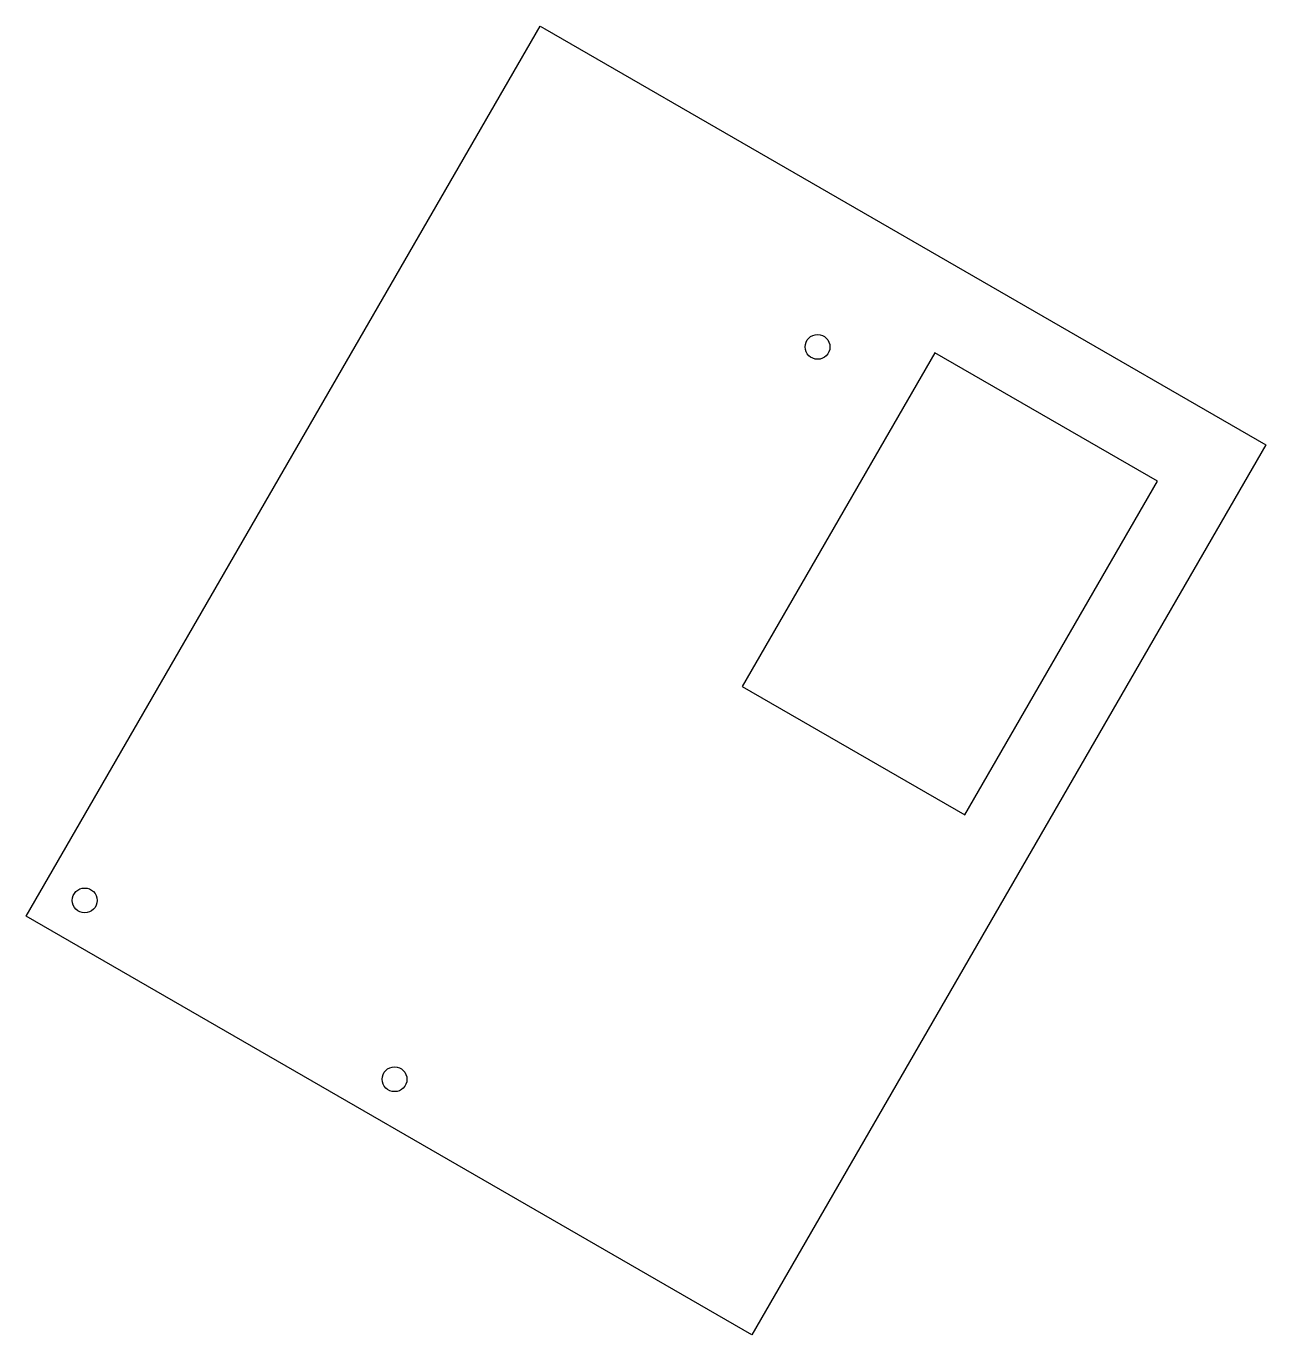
# Model space of a CAD drawing. Header units: millimetres. Extents: x -375 to -7, y -260 to 128.
import ezdxf

# ---------------------------------------------------------------- set-up
doc = ezdxf.new("R2010")
doc.units = ezdxf.units.MM
doc.layers.add('Sketch064', color=7, linetype='CONTINUOUS')

msp = doc.modelspace()

# ---------------------------------------------------------------- linework, layer by layer
at = {"layer": 'Sketch064'}
for p, q in [((-374.735, -135.599), (-222.335, 128.365)), ((-222.335, 128.365), (-220.949, 127.565)), ((-220.949, 127.565), (-7.21723, 4.16687)), ((-105.338, 31.4877), (-162.488, -67.499)), ((-39.3472, -6.61227), (-105.338, 31.4877)), ((-7.21723, 4.16687), (-159.617, -259.798)), ((-96.4972, -105.599), (-39.3472, -6.61227)), ((-162.488, -67.499), (-96.4972, -105.599)), ((-159.617, -259.798), (-374.735, -135.599))]:
    msp.add_line(p, q, dxfattribs=at)
for centre in [(-140.117, 33.2361), (-357.387, -130.951), (-265.529, -183.985)]:
    msp.add_circle(centre, 3.683, dxfattribs=at)

doc.saveas('drawing.dxf')
